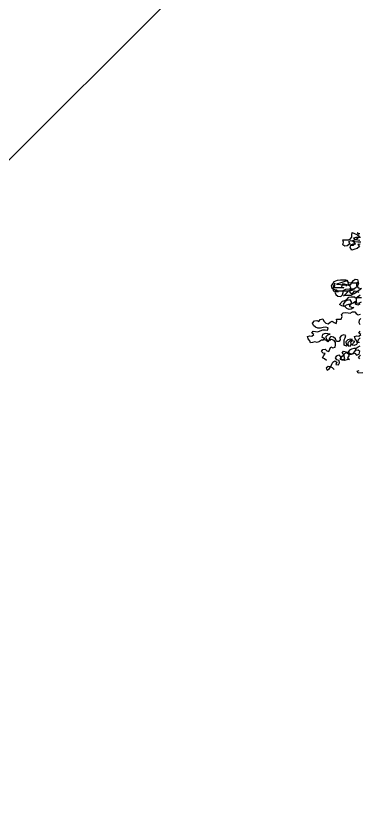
# Model space of a CAD drawing. Header units: inches. Extents: x 350994 to 353538, y 1581369 to 1583842.
# Drawn here: x 351507.67 to 351510.4, y 1583415.07 to 1583421.35 of the extents above; entities that cross this region are included whole.
import ezdxf

# ---------------------------------------------------------------- set-up
doc = ezdxf.new("R2010")
doc.units = ezdxf.units.IN
doc.header["$MEASUREMENT"] = 0
doc.linetypes.add('1', pattern=[0])
doc.layers.add('FOREST', color=96, linetype='Continuous')
doc.layers.add('TREE', color=81, linetype='1')

# ---------------------------------------------------------------- blocks, each defined once
blk = doc.blocks.new('TREE_4')
at = {"color": 94}
for points in [[(-1845, 7390), (-1877, 7387), (-1854, 7358), (-1886, 7329), (-1920, 7317), (-1961, 7306), (-1984, 7341), (-1978, 7381), (-1944, 7393), (-1909, 7393), (-1941, 7384), (-1975, 7369), (-1941, 7375), (-1917, 7401), (-1946, 7427), (-1978, 7436), (-2010, 7427), (-1990, 7393), (-2030, 7367), (-2062, 7361), (-2088, 7381), (-2079, 7419), (-2091, 7451), (-2053, 7453), (-2016, 7453), (-1984, 7462), (-1961, 7488), (-1961, 7523), (-1958, 7554), (-1926, 7540), (-1883, 7520), (-1854, 7499), (-1883, 7471), (-1915, 7453), (-1935, 7479), (-1903, 7488), (-1842, 7488)], [(-1834, 7416), (-1880, 7419), (-1920, 7424), (-1952, 7439), (-1915, 7456), (-1880, 7450), (-1848, 7447)], [(-1857, 7525), (-1886, 7552), (-1848, 7540)], [(-1825, 6632), (-1900, 6632), (-1903, 6595), (-1901, 6563), (-1863, 6557), (-1828, 6574)], [(-1848, 6540), (-1880, 6528), (-1909, 6543), (-1909, 6580), (-1944, 6557), (-1979, 6540), (-1999, 6514), (-1967, 6499), (-1935, 6493), (-1970, 6470), (-2002, 6465), (-2034, 6482), (-2060, 6508), (-2039, 6534), (-2005, 6543), (-1970, 6543), (-1967, 6574), (-1987, 6603), (-2031, 6595), (-2062, 6577), (-2083, 6543), (-2071, 6511), (-2103, 6520), (-2135, 6537), (-2094, 6583), (-2060, 6595), (-2028, 6612), (-2005, 6641), (-1970, 6647), (-1924, 6644), (-1895, 6623), (-1874, 6649), (-1845, 6675)], [(-1857, 6707), (-1897, 6722), (-1929, 6725), (-1955, 6696), (-1967, 6664), (-2045, 6664), (-2080, 6661), (-2054, 6681), (-2030, 6705), (-2010, 6731), (-1978, 6745), (-1944, 6739), (-2002, 6725), (-2111, 6725), (-2158, 6728), (-2187, 6745), (-2201, 6713), (-2187, 6679), (-2158, 6653), (-2117, 6650), (-2094, 6673), (-2085, 6705), (-2083, 6736), (-2045, 6754), (-2002, 6757), (-1967, 6759), (-1923, 6759), (-1961, 6742), (-1932, 6757), (-1903, 6783), (-1880, 6806), (-1866, 6837), (-1897, 6840), (-1897, 6806), (-1871, 6771), (-1828, 6762), (-1863, 6733), (-1921, 6693), (-1955, 6678), (-1987, 6702), (-1987, 6736), (-1978, 6774), (-1993, 6803), (-2033, 6814), (-2065, 6826), (-2100, 6823), (-2106, 6786), (-2077, 6771), (-2221, 6771), (-2204, 6803), (-2204, 6838), (-2221, 6797), (-2233, 6763), (-2224, 6731), (-2187, 6722), (-2149, 6719), (-2242, 6765), (-2250, 6800), (-2233, 6829), (-2210, 6861), (-2163, 6881), (-2123, 6884), (-2085, 6887), (-2048, 6887), (-2025, 6864), (-2013, 6826), (-1981, 6817), (-1961, 6849), (-1941, 6875), (-1915, 6895), (-1883, 6889), (-1871, 6855), (-1903, 6837), (-1978, 6838), (-2010, 6843), (-2022, 6875), (-2062, 6861), (-2117, 6843), (-2181, 6826), (-2123, 6820), (-2088, 6817), (-2051, 6814), (-2039, 6794)], [(-2320, 5745), (-2346, 5771), (-2375, 5785), (-2357, 5817), (-2337, 5843), (-2369, 5849), (-2392, 5875), (-2372, 5901), (-2340, 5904), (-2317, 5881), (-2285, 5872), (-2274, 5907), (-2259, 5938), (-2230, 5924), (-2198, 5935), (-2193, 5967), (-2195, 5999), (-2213, 6031), (-2250, 6042), (-2282, 6037), (-2302, 6011), (-2328, 6034), (-2360, 6037), (-2392, 6034), (-2418, 6014), (-2453, 6002), (-2485, 6008), (-2516, 5999), (-2548, 5994), (-2557, 6025), (-2577, 6054), (-2589, 6086), (-2557, 6095), (-2525, 6089), (-2499, 6112), (-2525, 6132), (-2508, 6161), (-2476, 6158), (-2444, 6152), (-2409, 6164), (-2374, 6178), (-2337, 6178), (-2305, 6175), (-2296, 6210), (-2334, 6219), (-2369, 6213), (-2406, 6202), (-2444, 6202), (-2473, 6216), (-2502, 6242), (-2516, 6274), (-2490, 6306), (-2458, 6309), (-2426, 6297), (-2409, 6326), (-2374, 6335), (-2357, 6300), (-2331, 6274), (-2296, 6265), (-2270, 6288), (-2241, 6303), (-2212, 6282), (-2184, 6268), (-2172, 6300), (-2178, 6332), (-2143, 6329), (-2111, 6331), (-2100, 6366), (-2108, 6398), (-2085, 6421), (-2048, 6424), (-2016, 6421), (-1984, 6415), (-1955, 6435), (-1920, 6435), (-1900, 6409), (-1871, 6392), (-1839, 6403)], [(-1837, 6340), (-1860, 6314), (-1863, 6282), (-1848, 6253)], [(-1854, 5999), (-1886, 5994), (-1894, 6025), (-1915, 6054), (-1926, 6086), (-1894, 6095), (-1863, 6089), (-1837, 6112), (-1863, 6132), (-1845, 6161)], [(-2214, 5617), (-2237, 5643), (-2266, 5658), (-2298, 5661), (-2327, 5640), (-2312, 5611), (-2278, 5632), (-2257, 5660), (-2246, 5692), (-2231, 5724), (-2202, 5741), (-2176, 5721), (-2188, 5689), (-2153, 5684), (-2136, 5712), (-2139, 5744), (-2173, 5756), (-2194, 5782), (-2176, 5811), (-2144, 5828), (-2124, 5799), (-2127, 5767), (-2093, 5759), (-2061, 5770), (-2072, 5802), (-2072, 5840), (-2040, 5857), (-2009, 5842), (-2006, 5811), (-2026, 5785), (-1997, 5761), (-2035, 5756), (-2067, 5744), (-2098, 5753), (-2119, 5779), (-2101, 5808), (-2075, 5828), (-2098, 5851), (-2078, 5880), (-2043, 5868), (-2009, 5866), (-1997, 5834), (-1965, 5837), (-1936, 5854), (-1913, 5886), (-1902, 5917), (-1933, 5915), (-1968, 5906), (-1997, 5892), (-2014, 5863), (-1985, 5845), (-1951, 5842), (-1919, 5848), (-1899, 5822), (-1861, 5836), (-1850, 5871), (-1873, 5894), (-1904, 5886), (-1902, 5920), (-1873, 5941), (-1844, 5955)], [(-1846, 6065), (-1875, 6039), (-1884, 6001), (-1896, 5970), (-1928, 5958), (-1959, 5961), (-1945, 5990), (-1922, 6016), (-1953, 6022), (-1982, 6007), (-1974, 5972), (-1997, 5946), (-2017, 5973), (-2011, 6007), (-1985, 6027), (-1953, 6042), (-1988, 6048), (-2020, 6036), (-2046, 6010), (-2043, 5978), (-2011, 5970), (-2037, 5949), (-2069, 5964), (-2072, 6004), (-2069, 6036), (-2055, 6068), (-2046, 6100), (-2078, 6108), (-2112, 6097), (-2133, 6071), (-2127, 6039), (-2147, 6013), (-2179, 6016), (-2191, 6051), (-2222, 6074), (-2257, 6085), (-2283, 6059), (-2260, 6033), (-2295, 6022), (-2321, 6045), (-2324, 6083), (-2300, 6109), (-2269, 6117), (-2303, 6123), (-2341, 6126), (-2376, 6112), (-2387, 6077), (-2350, 6060), (-2370, 6034), (-2387, 6028)], [(-1808, 5574), (-1872, 5569), (-1889, 5597), (-1857, 5606)], [(-1848, 5768), (-1869, 5794), (-1840, 5820)]]:
    blk.add_lwpolyline(points, dxfattribs=at)

msp = doc.modelspace()

# ---------------------------------------------------------------- hatches: boundary and pattern name
at = {"layer": 'FOREST', "lineweight": 5}
h = msp.add_hatch(dxfattribs=at)
h.set_pattern_fill('ANSI31', color=96, scale=50, style=0)
h.paths.add_polyline_path([(351604.9274, 1583347.98), (351663.0036, 1583522.9504), (351611.8779, 1583545.3594), (351490.2916, 1583598.0852), (351436.5696, 1583404.4646), (351529.745, 1583373.1705)])
h.paths.add_polyline_path([(351517.5086, 1583480.1397), (351575.3657, 1583480.1397), (351575.3657, 1583465.1397), (351517.5086, 1583465.1397)], flags=24)

# ---------------------------------------------------------------- block references
at = {"layer": 'TREE', "lineweight": 5, "xscale": 0.0005632341344607994, "yscale": 0.0005632341490127146, "zscale": 0.0005632341444477617}
msp.add_blockref('TREE_4', (351511.4422, 1583415.3746), dxfattribs=at)

doc.saveas('drawing.dxf')
